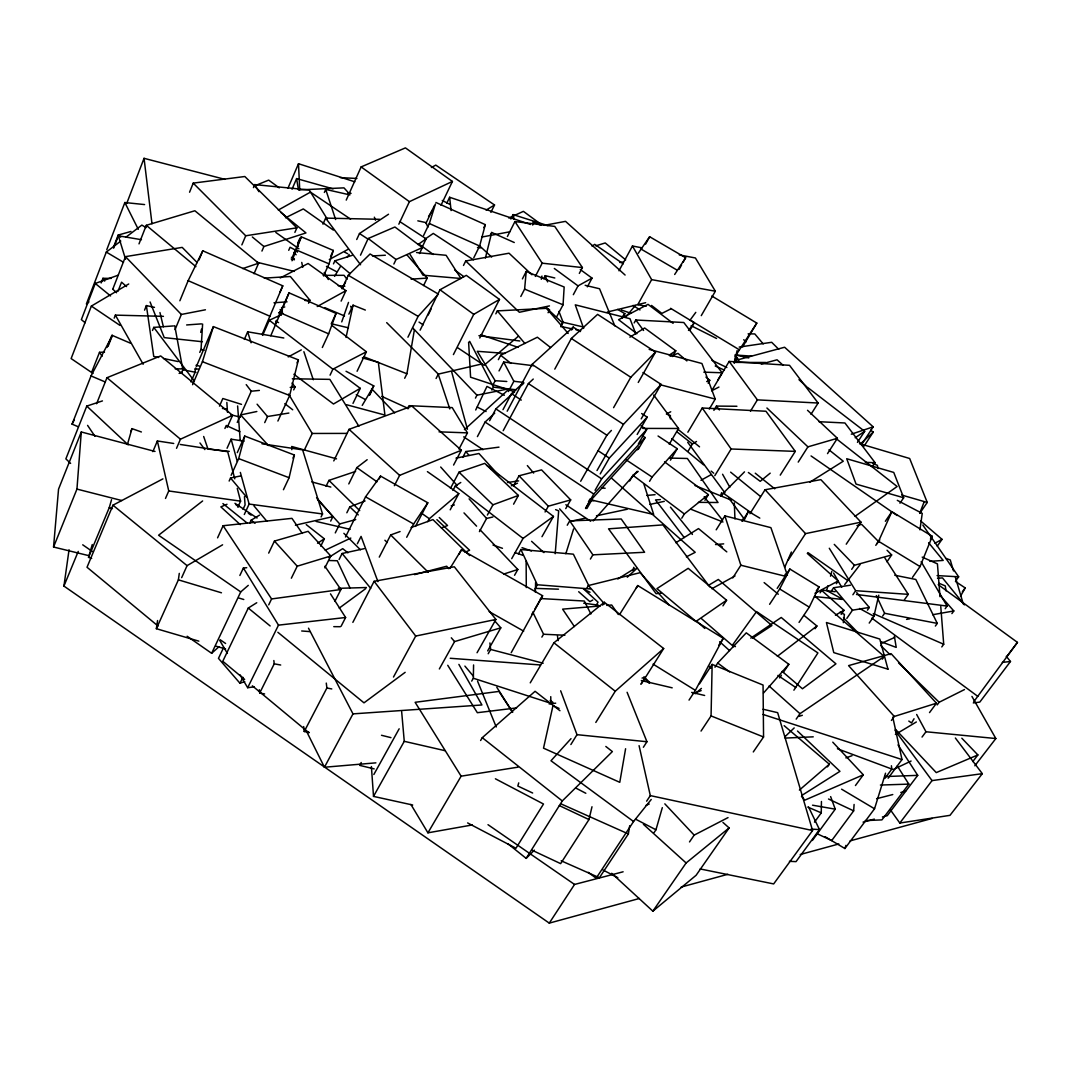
<?xml version="1.0" encoding="UTF-8"?>
<svg xmlns="http://www.w3.org/2000/svg" width="1071" height="1071" viewBox="0 0 1071 1071"><rect width="100%" height="100%" fill="white"/><g stroke="black" fill="none" stroke-linecap="round" stroke-linejoin="round"><path stroke-width="1.5" d="M670.326 418.881L670.379 415.561L667.34 414.316M814.495 822.167L821.256 812.862L821.444 801.483M535.433 592.357L535.594 582.437M471.695 681.116L473.342 678.238L473.583 664.957M701.036 731.065L711.064 715.923L712.148 664.395L763.061 685.052L763.556 736.982L753.288 751.949M199.755 352.399L201.04 349.387L202.62 324.031M556.866 316.44L563.065 304.793L564.163 287.001L526.222 271.485L522.407 278.902M816.664 833.506L831.698 840.574L853.654 810.854L854.096 804.455M88.826 555.662L53.55 547.027L76.951 489.099L81.289 431.974L155.014 451.453M555.206 553.707L558.674 510.854L555.608 509.635M53.55 547.027L58.544 489.152L81.289 431.974M520.814 296.48L524.616 289.13L526.222 271.485M532.715 225.071L533.117 221.925L540.681 225.138M843.332 622.693L844.417 614.406L839.999 612.21M198.845 641.154L156.366 628.704L178.388 579.853L179.285 573.387M919.935 529.837L922.238 513.397L897.311 500.344M639.36 898.489L549.276 923.122L63.925 586.078L69.053 549.758M156.366 628.704L157.571 620.537M561.177 860.803L599.399 877.738L628.356 833.934L629.721 825.701M404.691 378.264L406.913 373.766L414.41 329.667M625.598 748.736L619.774 782.325L543.519 748.16L552.984 705.669L559.049 708.4M195.645 368.049L194.775 372.962L190.946 381.945M541.31 279.303L541.966 276.05M346.027 337.445L353.069 305.168L365.345 310.068M869.21 623.068L873.923 616.307L878.755 595.195M734.184 363.27L737.129 350.552M283.44 489.715L289.103 477.706L294.378 455.014L244.75 436.084L237.267 452.658M532.327 850.347L560.642 863.628L588.97 819.569L591.995 806.758M277.898 421.037L289.652 395.48L298.394 359.856L213.383 326.615L196.341 366.617M200.719 332.358L201.509 329.145M485.404 258.044L491.723 232.461L514.267 242.515M632.948 570.455L633.778 567.309M473.77 257.816L479.647 246.009L485.31 224.642L435.91 202.473M231.149 475.296L238.699 458.616L244.75 436.084M827.95 585.743L826.665 590.523L842.422 599.117M830.52 576.185L831.806 571.405M518.725 782.888L517.829 786.034L532.648 793.022M654.14 832.475L655.961 829.771L662.32 807.654M91.664 558.433L88.532 557.362L109.296 507.56L111.558 499.675M127.449 444.411L131.987 428.628L141.385 431.974M88.532 557.362L92.267 544.537M341.743 321.889L348.503 302.424M825.152 836.759L844.899 848.527L874.538 808.779L885.543 773.208M192.593 384.703L202.419 361.703L213.383 326.615M423.621 235.446L429.337 223.518L435.442 203.972M565.836 553.707L573.601 528.927M323.562 275.903L329.025 263.854L333.309 250.427L301.326 236.825L292.664 256.438M844.899 848.527L845.903 845.394M720.582 495.753L721.667 492.606M291.995 260.762L301.326 236.825M322.331 347.499L328.65 333.844L336.066 313.415L289.063 292.852L278.246 317.163M106.765 249.744L124.852 202.539L144.598 204.574M120.782 241.082L106.297 252.073L86.403 303.95L88.947 301.942M118.346 275.127L95.252 283.454L81.369 319.627L85.145 322.746M126.686 203.53L144.049 158.321L224.937 179.366M113.472 247.281L118.185 235.058L130.983 231.456M128.707 283.989L91.356 306.092L71.128 358.571L92.976 373.404M113.62 248.164L118.372 235.807L141.452 239.703M101.169 282.945L102.963 278.299L111.25 278.406M919.788 513.116L923.992 502.245M112.736 289.277L125.468 256.638L182.204 247.388L197.198 262.596M117.971 291.339L121.572 282.182L126.539 286.573M139.002 243.88L146.285 225.312L194.868 210.759L258.58 263.198L254.028 273.748M91.678 372.213L99.509 352.319L104.503 352.105M78.116 426.7L72.065 424.143L91.035 375.934L112.375 335.451L130.555 343.242M114.195 318.154L115.387 315.128L163.435 316.347M107.1 347.392L111.919 335.169M108.144 346.147L112.375 335.451M102.441 400.915L86.764 406.096L65.867 458.87L70.619 463.395M96.591 403.727L106.966 377.715L160.663 355.92L232.581 415.32L227.186 427.476M189.567 192.218L193.222 183.114L244.831 176.514L296.881 227.828L294.886 232.394M144.558 310.148L146.392 305.583L154.465 307.35M270.762 335.772L289.063 292.852M912.492 577.363L920.043 566.572L932.292 536.317L891.835 511.71L885.342 521.282M152.51 330.47L153.769 327.391L173.489 325.932M179.874 300.777L188.161 280.669L202.78 250.801L282.771 285.823L262.087 334.594M63.925 586.078L78.237 551.418M199.005 259.958L202.78 250.801M130.742 431.667L131.987 428.628M175.055 329.614L181.334 314.459L205.431 309.787M162.912 478.871L112.95 505.191L87.019 567.255L158.066 626.04M253.452 187.612L254.711 184.6L309.211 189.969L327.378 219.26M181.588 372.788L182.86 369.79L174.747 325.691M152.845 451.641L157.37 440.971L173.716 443.474M241.859 244.884L245.728 235.781L296.881 227.828M287.952 188.215L298.501 163.716L354.809 181.802M176.528 448.307L180.45 439.204L232.581 415.32M261.94 251.069L263.894 246.531L305.971 232.929L280.682 212.259M292.022 189.232L296.613 178.589L333.094 188.871M165.496 498.443L168.749 490.96L157.37 440.971M244.335 339.413L247.669 331.809L283.815 337.994M784.722 567.282L791.389 552.034M219.488 406.11L222.822 398.506L241.497 404.369M288.728 250.319L290.067 247.267L297.35 251.083M298.019 242.501L300.014 237.976M280.067 291.928L282.771 285.823M324.366 192.459L325.718 189.42L349.922 194.909M262.636 335.357L269.303 320.283L281.352 314.646M224.923 428.48L226.249 425.482L239.904 431.747M275.555 323.228L276.907 320.189M322.96 224.16L325.651 218.109L379.643 219.314M237.253 422.456L240.614 414.946L256.839 411.505M241.042 414.089L251.27 391.223L259.383 390.42M227.065 448.254L231.122 439.19L244.121 441.132M346.228 200.09L361.141 166.915L405.427 147.878L452.417 181.441L441.011 205.257M875.783 545.353L878.555 541.283L891.835 511.71M181.668 577.644L187.077 565.649L222.594 544.804M308.528 303.227L309.907 300.201L290.375 276.505L264.269 278.125M330.551 256.518L333.309 250.427M229.154 481.04L230.533 477.987L240.346 476.006M333.483 263.868L334.862 260.842L352.064 255.393M264.724 422.617L267.496 416.525L288.862 413.058M334.58 276.278L340.511 266.438M297.015 362.868L298.394 359.856M217.574 537.843L223.116 525.727L291.955 518.351L302.303 533.412M356.723 239.516L359.481 233.532L388.532 214.24M237.829 507.172L240.6 501.148L237.267 488.389M293.695 389.911L295.074 386.899L292.035 383.016M342.037 288.835L348.276 275.287L370.097 253.988L438.414 294.123L418.105 316.373L407.931 337.204M342.854 287.724L345.638 281.7M243.023 509.354L245.085 504.896L244.456 496.649M360.499 255.179L368.183 238.512L394.918 226.998L422.349 247.575L419.484 253.532M341.127 301.098L345.946 290.669L308.1 263.506L280.214 277.965M331.193 323.937L336.066 313.415M244.308 514.495L249.128 504.066L240.346 472.418M249.744 523.197L251.136 520.198L259.517 515.138M348.878 314.138L353.069 305.168M398.84 224.187L409.403 201.669L452.417 181.441M330.069 375.171L332.88 369.187L366.389 351.783L331.849 325.41M292.959 458.04L294.378 455.014M239.877 575.462L243.385 568.018L246.718 567.71M475.711 409.992L486.97 386.417L504.347 395.239M304.351 450.061L312.197 433.46L288.581 394.048M393.874 264.042L396.016 259.503L422.349 247.575M187.157 636.254L211.643 653.297L240.734 591.915L248.271 585.368M223.491 647.835L218.471 658.357L239.984 683.258L244.724 681.611M268.687 553.105L274.43 541.083L308.113 531.336L330.778 555.996L324.874 567.871M425.87 223.504L434.465 205.471M357.085 371.262L366.389 351.783M256.745 602.732L248.285 608.047L222.781 661.276L244.63 679.416M422.563 246.303L426.151 238.82L399.67 221.523M446.794 203.182L449.633 197.265L530.52 224.468M799.046 622.398L809.288 607.15L819.02 586.908L789.876 569.049L777.185 588.381M353.002 403.379L360.258 388.331L334.955 369.428M333.777 460.918L349.052 429.351L411.92 406.096L461.36 450.248L453.595 465.042M362.226 405.387L373.779 385.921L346.04 371.276M369.455 394.824L373.779 385.921M369.615 395.159L371.784 390.687M326.066 486.301L328.931 480.384L355.585 471.427M268.727 604.861L271.592 598.943L340.899 589.519L324.901 566.251M423.594 285.529L427.195 278.099L407.288 255.273M321.086 516.945L322.545 513.96L302.611 449.86L261.993 443.796M744.091 520.359L748.455 511.429L759.808 518.123M239.984 683.258L242.93 677.26M291.352 578.206L297.229 566.198L330.778 555.996M420.127 330.149L439.98 289.759L466.287 275.367L499.488 299.425L479.768 338.008M428.132 315.035L431.078 309.05M240.078 674.864L247.669 687.716L278.487 625.143L345.612 617.498L330.484 593.856M348.785 483.931L356.83 467.612L367.166 459.713M330.685 521.095L332.88 516.624L316.574 497.68M320.738 546.156L324.352 538.82L306.239 524.629M463.502 265.434L465.711 260.989L509.033 253.211L531.966 274.805M490.879 212.366L494.534 204.989L435.79 165.108L431.385 167.504M483.838 227.628L485.31 224.642M335.277 532.903L339.735 523.933L355.706 519.582M346.843 512.781L349.789 506.851L365.077 500.947M264.604 693.928L259.704 693.044L274.23 663.833L273.841 660.539M490.237 235.446L491.723 232.461M407.542 408.653L409.028 405.681L452.216 407.596L467.451 432.871L459.004 449.03M345.478 536.973L365.559 496.837L380.54 476.073L427.798 502.781L415.468 526.397M379.054 479.045L380.54 476.073M339.132 559.464L342.131 553.493L364.287 548.66M510.88 219.02L513.089 214.615L547.897 225.62M507.413 236.49L514.937 221.563L554.738 226.396L582.41 267.576L579.331 273.386M436.084 378.505L438.293 374.114L481.963 363.939M357.353 543.76L361.074 536.41L377.929 581.633M453.408 354.595L473.743 314.352L499.488 299.425M334.888 601.367L340.899 589.519M394.369 485.685L399.617 475.363L461.36 450.248M769.607 604.298L779.688 588.97L789.876 569.049M495.819 313.843L497.332 310.898L546.464 308.328L568.179 333.442M341.1 626.254L345.612 617.498M379.268 557.107L390.687 534.951L400.072 531.537M352.854 622.371L374.114 581.299L454.318 566.787L495.9 619.466L477.05 652.734M535.326 276.425L542.194 263.185L514.937 221.563M475.444 398.104L476.943 395.199L509.327 388.693M72.065 424.143L74.368 419.725M309.144 732.417L304.244 731.52L326.896 687.997L326.28 683.084M498.376 359.655L500.652 355.264L537.374 337.231L550.521 347.486M406.712 537.267L413.62 524L427.798 502.781M543.707 278.58L545.219 275.675L554.805 277.978M499.032 370.927L503.678 362.038L533.304 365.693M493.624 383.646L495.163 380.714L477.278 351.301L505.351 353.403M491.87 390.058L493.396 387.14L469.674 341.354M427.811 521.657L429.351 518.725L458.803 493.624L427.409 471.642M462.752 457.411L465.845 451.52L498.992 447.143M477.412 436.607L485.083 422.054L494.735 413.152M450.476 488.363L459.017 472.177L484.721 463.368L518.377 495.458L513.585 504.173M489.634 420.716L495.873 408.908L514.04 392.214M452.953 490.438L455.269 486.06L460.771 482.486M548.071 312.719L549.597 309.814L546.839 307.993M508.43 391.531L513.852 381.276L503.678 362.038M502.995 409.684L511.51 393.646L523.732 382.427L513.852 381.276M450.208 509.809L458.803 493.624M507.185 411.184L532.073 364.408L573.186 327.083L580.174 331.622M573.333 294.686L578.032 285.877L592.035 278.125L580.281 269.531M503.196 430.689L528.378 383.565L533.251 379.054M375.894 762.847L324.446 767.238L352.988 713.875L308.502 628.182M561.017 325.825L562.583 322.92L546.679 308.153M560.749 326.695L563.105 322.277L558.928 311.407M511.202 652.721L542.595 595.73L461.44 549.838L450.021 568.34M587.35 286.854L592.035 278.125M689.041 700.099L695.387 690.353L723.26 638.316L637.781 585.556L619.56 614.553M571.606 330.015L573.186 327.083M554.791 369.12L571.352 338.463L597.605 314.379L655.546 352.038L638.249 382.454M459.057 554.229L461.44 549.838M393.485 677.046L415.709 636.054L495.9 619.466M618.984 270.789L632.452 246.009L642.131 247.856M487.359 515.071L492.941 504.802L518.377 495.458M479.42 531.631L486.582 518.458L492.861 516.998M638.276 253.238L649.642 236.731L685.641 257.723L683.191 262.1M361.222 762.512L359.669 765.363L374.181 768.898M645.639 244.068L649.642 236.731M513.424 486.06L519.033 475.792L541.551 469.874L570.696 499.903L565.742 508.618M622.465 317.967L624.835 313.669L617.672 309.399M373.846 774.494L399.162 728.802M638.062 304.124L651.65 279.638L632.452 246.009M439.351 668.947L454.573 641.583L500.813 627.82L494.32 620.43M634.166 322.92L635.799 320.001L683.807 322.518L722.149 372.775L717.972 379.803M412.696 805.017L373.511 796.396L404.262 741.319L401.665 711.706M511.724 558.66L523.05 538.418L553.466 516.409L486.957 465.457M960.486 596.293L965.185 587.912L955.439 581.433M674.676 274.484L685.641 257.723M518.458 553.854L520.894 549.53L573.373 554.176L588.956 586.065M679.094 269.383L681.544 265.019M545.072 511.992L548.325 506.208L570.696 499.903M514.549 575.288L517.829 569.491L480.022 529.757M613.589 407.663L630.792 377.26L655.546 352.038M541.98 536.691L553.466 516.409M580.683 481.254L606.882 435.201L611.407 430.422M487.666 650.887L500.813 627.82M488.189 653.752L490.652 649.454L489.916 642.948M597.016 470.53L623.429 424.357L661.115 384.382L642.961 372.561M567.242 525.218L569.718 520.881L621.22 518.98L644.608 552.275L592.879 554.832L590.389 559.075M600.215 473.918L609.292 458.107L647.192 417.141L641.649 413.526M534.844 589.104L537.334 584.766L520.894 549.53M588.461 501.777L590.108 498.912M595.061 490.304L601.648 478.831L646.656 429.591L641.127 425.963M672.508 356.536L675.801 350.819L644.648 327.994L629.895 337.164M585.516 508.364L593.762 494.039L645.09 437.544L642.292 435.71M585.703 508.511L589.813 501.375L639.146 446.915L637.486 449.78M586.854 508.578L591.754 500.063L653.698 514.508L644.046 484.52M690.139 329.868L694.276 322.692L670.593 308.314M641.221 418.855L661.115 384.382M701.264 315.637L715.348 291.218L695.414 257.977L679.268 254.911M531.752 614.5L533.425 611.608M535.098 608.716L542.595 595.73M637.165 434.465L647.192 417.141M638.37 443.889L646.656 429.591M638.396 449.057L645.09 437.544M629.654 480.959L632.974 475.283L638.222 471.414M480.611 740.516L482.271 737.678L535.072 691.304L559.959 710.716M541.872 637.111L543.559 634.246L532.903 612.317M410.903 804.441L427.931 832.823L461.132 776.18L518.003 767.157M669.228 444.278L678.545 428.48L653.698 395.025M530.239 682.843L553.921 642.787L604.339 602.277L663.672 648.517L641.502 683.646M649.562 481.321L652.092 477.05L677.26 448.682L658.063 436.004M586.707 588.367L588.381 585.542L640.123 572.677L669.134 605.048M708.092 383.137L709.765 380.325L705.95 377.086M914.045 718.761L911.555 722.965L908.81 721.064M670.446 460.142L677.26 448.682M712.095 390.112L729.15 361.409L789.528 365.331L818.124 403.031L811.015 414.303M687.863 432.215L702.255 407.997L765.966 411.251L795.271 451.373L780.237 475.122M734.907 356.79L756.795 323.081L711.827 296.024M742.618 346.884L756.795 323.081M735.295 360.512L736.968 357.687L734.639 359.495M709.297 409.055L715.241 399.081L701.933 363.511L649.173 349.414M688.131 451.145L692.388 444.023L696.511 441.506M596.346 605.021L598.046 602.183L583.28 588.662M713.888 410.354L716.445 406.096L736.915 406.257M602.638 605.102L604.339 602.277M636.054 588.381L637.781 585.556M681.772 518.203L684.342 513.973L708.386 494.641L664.569 461.855M750.463 411.197L757.384 399.871L818.124 403.031M714.799 475.685L731.132 448.99L795.271 451.373M428.561 216.503L432.711 209.755M704.919 500.304L708.386 494.641M721.533 496.02L723.273 493.195L744.492 471.869M570.87 744.546L576.988 734.666L560.655 690.795M595.811 722.443L615.249 691.237L663.672 648.517M716.191 529.824L724.88 515.887L770.906 527.655L787.413 575.341M507.975 843.801L526.169 858.38L562.288 800.947L612.371 751.574L605.825 746.46M741.855 520.908L743.595 518.136L728.882 498.189M742.31 521.189L748.455 511.429M640.806 684.262L645.224 677.247L642.065 678.077M749.941 513.705L765.055 489.755L820.855 479.647L860.99 522.166L846.237 544.175M798.216 462.096L807.922 446.848L837.402 438.293L807.521 410.287M732.778 577.898L740.864 565.234L724.88 515.887M722.965 605.851L726.58 600.229L688.184 568.326L656.925 588.622L696.003 621.408L726.58 600.229M793.892 690.193L817.909 652.935L756.528 611.581L732.711 644.782L735.456 646.63M827.522 453.622L837.402 438.293M643.363 747.263L646.938 741.734L627.097 692.281M718.761 645.264L723.26 638.316M699.497 683.82L712.148 664.395M857.456 442.377L864.658 431.318L807.186 387.113M714.973 667.22L717.704 663.029L746.273 632.841L788.832 664.288L783.289 672.468M861.432 444.84L873.186 426.847L784.601 347.245L734.545 360.699M549.276 923.122L574.551 884.445L623.121 871.794M788.323 559.946L805.539 533.626L860.99 522.166M864.123 446.031L873.253 432.082L870.576 430.154M646.63 801.175L650.311 795.606L639.079 745.644M651.235 799.475L633.563 821.524L596.145 878.22L588.22 872.33M872.316 466.889L875.087 462.699L844.939 422.978L818.94 421.706M816.249 591.031L819.02 586.908M820.091 592.812L821.952 590.041L835.126 591.728M831.739 590.482L833.599 587.751L850.441 585.208M836.357 583.695L838.205 580.977L807.28 553.386M851.686 569.344L854.444 565.274L891.661 554.952L887.042 550.24M779.581 677.93L781.428 675.199M844.711 584.552L860.013 564.738M899.975 503.209L903.67 497.747L893.75 472.431L846.719 458.736L856.05 484.092L903.67 497.747M815.058 628.731L816.905 626L804.04 615.41M852.891 594.753L855.675 590.697L908.248 594.351L904.419 599.8M841.177 614.406L843.988 610.296L821.952 590.657M689.51 841.926L694.169 835.112L728.026 817.601M846.84 618.395L852.489 610.175L869.317 607.444L856.733 592.624M919.708 513.411L927.245 502.446L909.667 458.495L859.531 443.635M886.962 561.78L891.661 554.952M611.661 873.28L652.855 911.167L686.123 862.972L729.123 827.923L722.952 822.421M867.43 610.162L869.317 607.444M796.181 719.136L799.97 713.688L884.244 656.483L814.977 596.239M729.123 827.923L696.11 875.275L652.855 911.167M930.404 539.034L932.292 536.317M882.691 615.986L884.579 613.281L876.346 595.583M937.259 546.143L942.038 539.342L920.765 521.055M882.343 659.16L884.244 656.483M955.774 580.817L958.652 576.8L922.814 525.058M827.441 766.876L829.356 764.199L784.146 725.669M945.171 608.73L947.085 606.066L921.127 561.699M935.358 626.053L937.272 623.389L915.825 579.465L894.754 575.234M962.334 591.861L965.185 587.912M951.905 613.603L953.819 610.952L939.789 595.048M347.245 257.174L349.173 254.523M941.784 646.924L943.712 644.26L940.766 606.521M891.407 720.448L894.312 716.459L936.469 703.205L891.085 653.671L848.58 665.613L894.312 716.459M763.061 709.23L777.666 712.67L812.581 830.534L773.664 883.923L700.153 868.942M808.618 807.119L819.489 829.583L796.048 861.633L789.421 861.312M812.354 840.481L835.246 809.167L830.641 796.61M855.448 785.538L863.306 774.802L832.769 742.176M695.789 312.357L690.112 320.082L739.151 349.668M973.834 701.639L1017.45 642.386L938.209 584.659M929.521 712.59L936.469 703.205M937.192 704.905L939.16 702.255L964.476 689.563M884.927 778.363L891.835 769.045L891.393 765.752M888.127 778.229L901.996 759.553L892.772 717.088M922.037 737.062L925.973 731.761L995.843 738.535L974.838 765.778M688.492 330.417L694.276 322.692M897.284 765.952L908.824 784.119L881.942 819.877L865.301 820.614M1006.539 656.898L1017.45 642.386M898.007 744.921L917.727 775.35L887.257 815.674L882.424 816.959M1006.285 656.336L1010.475 661.49L979.804 702.094L973.285 702.937M890.175 809.529L899.814 823.037L932.038 780.598L982.321 773.664L955.359 737.999M621.89 317.498L624.835 313.669M972.789 761.561L977.877 754.948L961.825 738.214M982.321 773.664L949.99 815.339L899.814 823.037M876.654 543.867L879.773 539.945M626.026 316.762L635.264 305.556M763.516 693.004L788.832 664.288M593.187 520.934L637.191 471.307M571.017 738.655L550.989 760.758L633.563 821.524M526.169 858.38L534.389 850.146M280.214 311.541L282.49 309.291M784.641 737.022L794.187 727.932M860.361 444.023L873.253 432.082M627.285 577.229L636.83 568.433M521.309 385.533L523.719 383.311M464.439 429.672L509.542 388.586M211.643 653.297L219.02 646.683M799.394 790.09L829.356 764.199M695.133 693.727L701.411 688.412M518.096 336.481L484.079 365.278L457.786 347.821M770.196 473.154L760.236 481.321L748.375 472.498M202.633 500.96L158.588 535.232L240.734 591.915M777.372 656.282L816.905 626M126.057 237.093L141.854 225.097L146.111 227.614M405.159 672.32L363.993 702.844L277.858 632.278M339.226 608.114L365.76 588.595M418.092 244.523L426.151 238.82M855.033 516.302L897.137 486.502L835.969 438.454M425.08 239.087L433.273 233.424L473.436 259.798M784.963 574.565L787.64 572.731M592.062 246.169L594.7 244.375L623.268 263.841M855.193 437.758L864.658 431.318M750.798 638.129L781.228 617.472L835.929 663.833L802.46 688.773L782.165 671.383M669.241 355.13L675.801 350.819M752.712 638.129L771.896 625.531L718.32 579.465L708.453 585.368M317.538 543.225L324.352 538.82M802.032 795.298L839.945 771.334L797.493 731.038M328.623 557.522L342.72 548.66L347.914 552.81M809.783 482.231L843.279 461.213L828.967 449.82M617.793 578.996L634.782 568.38M675.841 542.743L698.493 528.592L726.807 551.886M486.114 210.103L494.534 204.989M895.383 734.478L916.348 721.974M360.258 388.331L333.483 404.008L293.896 374.261M592.745 600.041L589.893 601.648L578.675 591.728M835.42 615.156L843.988 610.296M278.326 210.036L310.456 192.137L350.552 219.113M700.943 480.303L710.89 474.788M317.244 306.52L345.946 290.669M711.88 588.729L734.987 575.97M934.943 543.238L942.038 539.342M329.306 259.53L348.008 249.369M288.233 356.911L301.312 349.896M814.991 593.294L838.205 580.977M666.349 414.022L670.727 411.773M711.626 390.795L718.922 387.059M686.377 556.853L695.213 552.315L611.554 478.148M670.727 308.957L661.878 313.401L651.516 305.436M285.462 217.788L303.294 208.925L333.349 230.078M325.263 550.173L350.819 538.07M893.027 769.607L911.1 761.039M508.819 218.056L523.384 211.348L541.672 224.803M880.924 643.591L894.646 637.486M465.122 552.221L469.607 550.253L436.901 519.649M863.306 774.802L804.87 800.131L801.496 796.436M977.877 754.948L936.268 772.606L895.369 729.204M227.012 504.267L220.854 506.878L240.292 524.656M511.349 485.779L517.507 483.208M254.992 185.725L268.674 180.115L279.263 187.853M706.686 381.557L709.765 380.325M646.134 805.231L649.2 804.026M441.413 527.896L447.558 525.54L439.244 517.507M670.178 356.295L677.997 353.363L686.886 360.914M411.036 527.561L432.938 519.596L469.66 555.568M693.379 693.419L701.144 690.621M845.876 757.907L852.021 755.698M242.769 268.58L258.58 263.198M851.298 434.197L873.186 426.847M179.111 373.404L182.271 372.373M503.584 574.11L517.829 569.491M799.167 716.285L802.34 715.294M595.744 245.848L605.235 242.956L625.678 259.892M451.172 505.833L454.372 504.936M681.183 887.056L727.838 874.297M800.224 854.511L838.834 843.961M850.093 840.882L932.131 818.445M761.28 364.033L777.077 359.802L783.155 365.331M863.065 822.126L874.351 819.114M414.557 574.632L446.674 566.238L448.843 568.701M876.614 798.698L892.759 794.548M900.818 792.46L905.664 791.215M856.947 525.553L861.633 524.362L878.956 542.006M607.311 312.036L645.652 302.705M295.409 525.178L332.88 516.624M572.249 520.975L585.168 518.217M596.467 515.807L627.151 509.261M649.762 504.441L664.301 501.348M549.463 305.904L519.368 312.277L465.711 260.989M456.005 458.147L478.965 453.515L498.966 475.551M281.553 307.605L284.766 306.975M481.91 237.026L509.783 231.805M544.229 225.352L565.542 221.349L625.103 275.046M906.575 619.386L909.828 618.797M932.64 614.727L953.819 610.952M427.931 832.823L472.298 824.951M619.855 262.529L623.094 262.02M739.177 347.071L771.682 342.292L778.737 349.28M507.48 482.539L518.659 480.892M247.669 687.716L254.148 686.846M516.517 707.931L477.345 712.697L447.745 665.292M549.155 703.968L555.688 703.178M1002.309 662.4L1010.475 661.49M290.214 387.381L295.074 386.899M661.075 593.173L656.095 593.669L608.529 528.833L662.962 524.897L709.792 586.935M590.697 500.893L594.003 500.572M646.804 495.458L655.064 494.655M715.535 544.563L723.675 543.867M600.242 605.972L562.61 609.145L574.377 626.562M606.788 605.41L611.688 604.995L618.315 614.526M186.635 324.955L201.428 323.87M937.5 578.273L942.493 577.898L964.449 604.901M273.989 302.772L287.041 301.835M305.007 300.549L309.907 300.201M929.896 561.338L943.176 560.428L928.624 542.729M352.988 713.875L481.937 704.972L458.883 664.395M411.117 279.156L427.195 278.099M660.379 499.595L655.519 499.916L684.208 537.548M372.48 255.942L385.346 255.233M298.889 189.888L343.992 187.867L349.561 194.065M785.137 738.08L813.237 736.835M884.807 776.582L917.727 775.35M880.416 785.043L908.824 784.119M338.235 588.34L366.389 587.524M323.201 275.367L344.072 275.314L347.058 279.33M312.197 433.46L346.803 433.407M642.694 428.413L678.545 428.48M734.144 362.386L765.752 362.48M175.175 368.839L183.395 368.919M194.882 369.013L198.175 369.04M698.426 502.339L718.025 502.513L687.381 458.482L669.549 458.067M748.12 333.857L754.801 333.924L763.195 343.911M333.777 626.655L340.35 626.709M292.343 378.773L329.841 379.362L358.879 426.258M329.038 560.508L337.271 560.749L349.976 587.845M703.808 372.146L722.149 372.775M865.288 462.364L875.087 462.699M536.973 588.434L558.486 589.184M439.043 431.841L467.451 432.871M543.559 634.246L564.886 635.237M340.391 177.625L356.911 178.469M937.098 575.596L958.652 576.8M540.427 598.542L584.311 601.032L590.911 613.978M811.149 829.088L819.489 829.583M347.78 193.141L351.074 193.356M495.163 380.714L506.797 381.477M601.848 488.015L605.142 488.242M751.561 356.121L734.974 354.996L738.923 360.338M301.687 630.98L309.947 631.609M450.222 658.277L540.172 664.944M338.235 285.703L344.849 286.238M537.334 584.766L590.375 588.956M416.565 252.542L446.098 255.286L460.972 278.487L423.018 275.22L410.086 254.537M576.988 734.666L646.938 741.734M814.482 596.547L842.475 599.425M229.261 451.373L207.988 449.084L203.664 436.486M542.194 263.185L582.41 267.576M202.392 341.743L164.238 337.619L150.087 301.982M477.505 247.468L480.799 247.843M493.396 387.14L516.155 389.79M222.447 408.479L227.373 409.055M856.532 594.472L947.085 606.066M478.924 335.678L519.837 340.993M249.128 504.066L322.545 513.96M583.708 603.187L598.274 605.142M168.749 490.96L240.6 501.148M180.263 444.465L227.695 451.708L234.777 478.817M812.541 805.191L835.246 809.167M651.65 279.638L715.348 291.218M638.021 304.753L646.188 306.252M274.23 663.833L280.696 665.024M884.579 613.281L937.272 623.389M326.896 687.997L331.782 688.948M182.86 369.79L195.966 372.373M158.628 357.473L153.742 356.456L146.392 305.583M163.502 358.504L178.134 361.57M196.033 365.318L199.286 366.001M417.824 220.84L426.004 222.594L427.865 227.186M561.191 326.521L572.61 328.984M575.863 329.681L580.763 330.738M650.311 795.606L812.581 830.534M735.884 355.036L748.763 357.955M404.262 741.319L444.987 750.677M563.105 322.277L583.722 327.057M316.173 521.443L350.11 529.342M641.355 680.554L672.186 687.823M691.652 692.402L704.638 695.467M332.238 323.978L348.477 327.833M585.168 285.301L599.546 288.755L614.808 325.852M291.205 258.981L294.431 259.784M257.16 262.288L294.391 271.418M740.864 565.234L786.315 576.479M230.801 414.758L240.386 417.168M381.504 735.282L390.955 737.638M76.951 489.099L121.786 500.532M659.562 384.569L715.241 399.081M490.652 649.454L543.158 663.23M346.469 404.704L384.931 415.066L378.331 362.306L362.4 357.875M311.781 481.91L330.832 487.064M336.535 458.843L291.7 446.487L291.807 449.673M278.621 312.799L281.82 313.709M901.635 495.03L927.245 502.446M216.155 646.228L225.593 648.986M178.388 579.853L221.456 592.799M238.994 598.06L243.786 599.506M201.04 349.387L204.133 350.324M762.954 714.424L901.996 759.553M473.342 678.238L550.896 703.326L550.748 696.659M514.723 391.785L470.584 377.206L468.616 342.144M480.531 334.688L518.244 347.392M945.599 558.339L950.258 559.932L953.511 570.923M492.995 545.045L502.46 548.298M515.071 552.623L522.956 555.34M109.296 507.56L112.442 508.658M621.448 309.974L630.819 313.294M522.032 547.642L531.403 550.989M880.603 641.569L896.226 647.406L894.352 636.147M837.428 748.763L891.835 769.045M238.699 458.616L289.103 477.706M872.731 463.515L877.363 465.296L878.019 468.563M202.419 361.703L289.652 395.48M363.645 356.683L406.913 373.766M690.741 509.18L722.979 522.019M694.972 485.551L731.225 500.063M711.064 715.923L763.556 736.982M524.616 289.13L563.065 304.793M939.173 583.374L945.278 585.891L945.974 590.831M324.754 307.645L344.514 315.945M296.68 250.145L329.025 263.854M91.035 375.934L104.864 381.812M807.748 807.052L821.256 812.862M188.161 280.669L270.173 316.347M280.883 313.04L328.65 333.844M873.307 613.563L943.712 644.26M922.198 557.121L937.433 563.855L939.99 596.667M429.337 223.518L479.647 246.009M715.241 366.014L724.398 370.111M561.539 804.12L628.356 833.934M381.745 396.377L408.6 408.627M275.555 321.18L278.567 322.599M828.512 799.006L853.654 810.854M559.33 805.593L588.97 819.569M711.92 360.311L726.848 367.514M585.516 590.081L590.014 592.276M691.156 325.718L716.566 338.476M477.251 407.06L486.087 411.545M442.256 200.464L449.539 204.213M602.986 870L617.833 877.698M575.596 787.948L585.824 793.276M635.505 819.128L655.961 829.771M326.468 266.384L336.655 271.739M495.391 778.791L543.492 804.026L515.954 848.245L467.625 822.93M344.742 252.194L347.7 253.747M356.268 394.73L365.131 399.403M291.406 257.227L294.351 258.794M859.598 608.489L873.923 616.307M365.559 496.837L413.62 524M489.206 611.635L523.679 631.14M640.672 248.847L677.126 270.133M348.276 275.287L418.105 316.373M106.297 252.073L123.473 262.261M841.605 789.193L874.538 808.779M878.555 541.283L920.043 566.572M779.688 588.97L809.288 607.15M653.082 664.127L695.387 690.353M633.041 305.422L640.003 309.947M571.352 338.463L630.792 377.26M359.481 233.532L367.728 238.94M532.073 364.408L623.429 424.357M528.378 383.565L606.882 435.201M511.51 393.646L521.282 400.099M598.113 450.744L609.292 458.107M625.839 459.633L652.092 477.05M495.873 408.908L601.648 478.831M485.083 422.054L593.762 494.039M419.042 322.103L423.192 324.861M463.703 436.874L483.034 449.713M565.849 504.749L590.71 521.256M234.951 503.303L257.053 518.016M91.356 306.092L119.979 325.397M777.934 675.413L795.753 687.488M236.048 504.869L238.779 506.73M248.325 513.263L251.056 515.124M811.068 455.951L897.123 515.512M82.721 544.818L92.334 551.458M220.104 639.695L225.593 643.484M488.001 824.683L574.551 884.445M723.273 493.195L751.949 513.317M807.936 552.609L847.536 580.402M356.83 467.612L376.979 481.803M421.291 513.036L429.351 518.725M550.159 700.394L552.89 702.308M275.796 232.434L298.916 248.807M361.141 166.915L409.403 201.669M418.721 243.92L433.327 254.51M454.586 269.919L463.877 276.653M439.98 289.759L473.743 314.352M554.323 268.473L578.032 285.877M871.821 618.128L977.81 696.364M280.133 311.273L282.798 313.254M717.704 663.029L729.592 671.892M632.974 475.283L684.342 513.973M368.183 238.512L396.016 259.503M673.097 323.335L648.022 304.351L618.583 319.707L636.897 333.683M269.303 320.283L332.88 369.187M455.269 486.06L523.05 538.418M743.689 339.761L746.259 341.743M284.819 403.647L292.704 409.791M676.872 431.787L692.388 444.023M500.652 355.264L510.974 363.39M553.921 642.787L615.249 691.237M251.136 520.198L255.072 523.304M482.271 737.678L562.288 800.947M755.256 473.208L774.735 488.818M222.915 503.584L247.294 523.157M677.515 428.922L699.537 446.848M730.623 472.15L760.423 496.409M95.252 283.454L110.581 295.944M112.95 505.191L187.077 565.649M248.285 608.047L270.146 625.959M764.132 582.584L778.296 594.231M671.812 438.628L703.567 464.827M711.184 471.106L713.728 473.208M719.873 545.019L722.39 547.107M252.328 236.972L263.894 246.531M252.341 685.815L308.917 732.765M146.285 225.312L195.899 266.639M106.966 377.715L180.45 439.204M334.862 260.842L350.163 273.707M708.52 666.042L711.05 668.184M118.185 235.058L120.675 237.186M701.518 618.69L733.782 646.764M697.422 621.796L704.825 628.436M719.658 641.716L729.538 650.579M769.072 686.002L799.97 713.688M643.417 824.322L686.123 862.972M798.966 379.683L806.262 386.31M349.052 429.351L399.617 475.363M531.591 541.324L543.894 552.582M479.406 245.674L491.643 257.04M643.858 676.966L649.91 682.575M112.95 289.331L116.578 292.744M86.764 406.096L128.145 444.813M766.916 407.997L807.922 446.848M349.789 506.851L358.263 514.923M384.904 540.253L387.327 542.569M459.017 472.177L492.941 504.802M880.603 645.438L890.162 654.716M898.529 662.829L939.16 702.255M328.931 480.384L359.722 510.639M390.687 534.951L428.293 572.342M343.871 533.318L360.418 549.784M386.685 322.639L438.293 374.114M193.222 183.114L245.728 235.781M280.133 309.465L282.423 311.808M843.466 617.806L858.46 633.202M834.255 544.389L854.444 565.274M125.468 256.638L181.334 314.459M519.033 475.792L548.325 506.208M412.964 328.181L476.943 395.199M371.557 388.679L394.664 412.87M463.997 512.902L476.595 526.156M295.194 249.771L297.443 252.154M293.856 252.395L296.105 254.778M664.823 803.839L694.169 835.112M765.055 489.755L805.539 533.626M240.614 414.946L268.46 445.549M317.458 499.434L339.735 523.933M274.43 541.083L297.229 566.198M644.648 678.278L649.12 683.204M440.69 467.023L457.076 485.391M469.098 498.872L486.582 518.458M559.624 508.872L570.629 521.309M588.381 585.542L604.633 604.071M645.371 678.827L647.553 681.33M451.306 637.794L454.573 641.583M497.332 310.898L524.897 343.496M257.094 404.195L267.496 416.525M833.599 587.751L852.489 610.175M464.894 666.095L473.449 676.256M527.347 465.577L533.626 473.074M230.533 477.987L246.517 497.024M253.974 505.9L266.759 521.135M465.845 451.52L468.991 455.349M342.131 553.493L370.713 588.34M670.459 507.172L692.415 534.456M704.183 496.743L722.577 520.278M716.445 406.096L719.404 409.939M246.21 384.623L251.27 391.223M374.114 581.299L415.709 636.054M153.769 327.391L194.387 381.169M325.651 218.109L360.566 264.751M635.799 320.001L643.591 330.484M687.702 442.296L724.96 492.861M895.035 730.368L932.038 780.598M199.969 442.966L204.856 449.592M729.15 361.409L757.384 399.871M702.255 407.997L731.132 448.99M569.718 520.881L592.879 554.832M87.581 425.374L94.904 436.232M279.183 312.504L280.99 315.209M223.116 525.727L271.592 598.943M99.509 352.319L102.12 356.255M884.941 558.111L908.248 594.351M496.81 687.314L512.674 712.362L498.966 691.424L415.12 702.295L461.132 776.18M829.289 548.258L855.675 590.697M102.963 278.299L104.704 281.097M243.385 568.018L278.487 625.143M254.711 184.6L258.941 191.682M219.823 640.578L227.413 653.444M324.232 272.503L328.328 279.544M833.586 573.065L841.726 587.296M971.933 696.431L995.843 738.535M115.387 315.128L143.166 364.247M722.577 474.252L729.833 487.211M916.656 714.477L925.973 731.761M124.852 202.539L138.279 229.314M306.534 731.319L324.446 767.238M350.645 306.252L351.957 309.278M477.559 681.156L496.221 726.981M635.799 333.884L629.989 318.716L575.261 304.833L583.641 328.436M545.219 275.675L547.602 281.887M374.355 217.185L375.506 220.265M303.883 351.703L313.281 379.736M438.253 374.274L449.807 408.948M325.718 189.42L335.625 219.542M247.669 331.809L251.069 342.8M118.372 235.807L125.561 259.276M955.372 577.202L963.257 603.883M231.122 439.19L237.267 461.347M451.614 371.691L467.451 429.243M159.954 312.558L163.381 326.789M513.089 214.615L514.093 219.368M297.738 242.916L298.407 246.169M301.754 262.422L302.758 267.295M296.613 178.589L298.421 189.754M557.442 635.799L558.165 640.659M144.049 158.321L151.988 223.772M303.682 726.566L304.244 731.52M259.329 689.737L259.704 693.044M449.633 197.265L451.078 210.559M237.615 405.949L240.225 440.583M371.396 766.568L373.511 796.396M226.851 402.442L227.494 412.308M298.501 163.716L299.719 189.821M734.304 502.875L734.947 518.9M526.142 561.338L526.289 587.564M887.966 669.174L833.774 652.614L826.424 622.519L879.813 639.066L887.966 669.174"/></g></svg>
